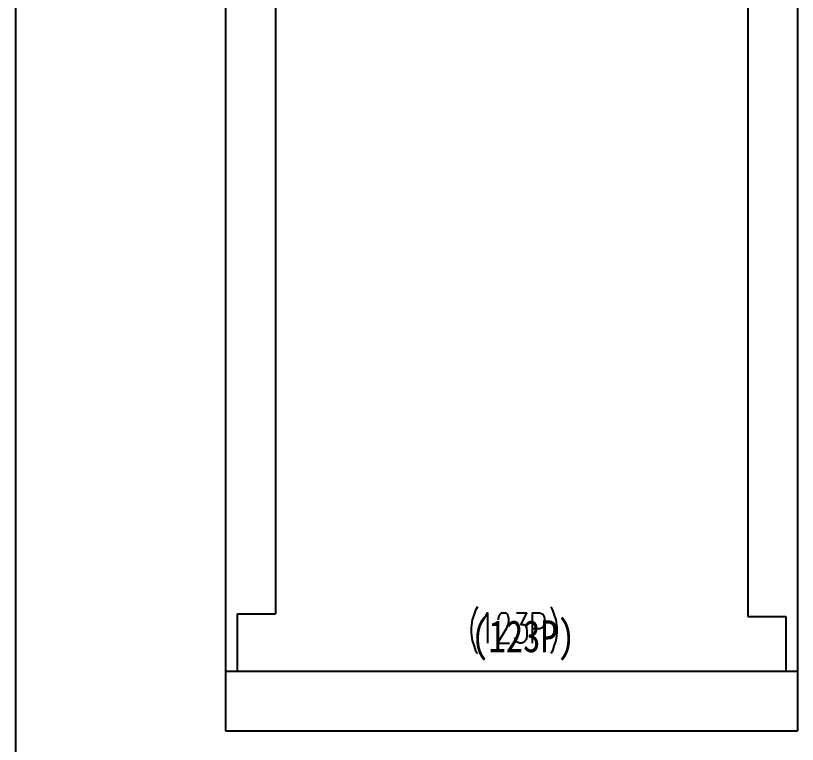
# Model space of a CAD drawing. Header units: metres. Extents: x 17 to 1264, y 17 to 859.
# Drawn here: x 87.8 to 328.8, y 213.4 to 437.8 of the extents above; entities that cross this region are included whole.
import ezdxf

# ---------------------------------------------------------------- set-up
doc = ezdxf.new("R2010")
doc.units = ezdxf.units.M
for name, color, linetype in [('LINES', 7, 'Continuous'), ('POLYLINES', 4, 'Continuous'), ('TEXTS', 3, 'Continuous')]:
    doc.layers.add(name, color=color, linetype=linetype)

msp = doc.modelspace()

# ---------------------------------------------------------------- linework, layer by layer
at = {"layer": 'LINES'}
for p, q in [((87.76, 830.45), (87.76, 45.22)), ((152.49, 805.39), (152.49, 217.58)), ((328.75, 805.39), (328.75, 217.58)), ((167.9, 765.07), (167.9, 253.58)), ((313.48, 764.21), (313.48, 252.72)), ((156.09, 253.58), (167.9, 253.58)), ((156.09, 253.58), (156.09, 235.87)), ((313.48, 252.72), (325.15, 252.72)), ((325.15, 252.72), (325.15, 235.87)), ((152.49, 235.87), (328.75, 235.87)), ((152.49, 217.58), (328.75, 217.58))]:
    msp.add_line(p, q, dxfattribs=at)
at = {"layer": 'POLYLINES'}
for points in [[(230.11, 255.74), (229.53, 254.74), (229.1, 253.44), (228.52, 251.71), (228.23, 249.41), (228.23, 247.68), (228.52, 245.38), (229.1, 243.65), (229.53, 242.21), (230.11, 241.34)], [(252.71, 255.74), (253.29, 254.74), (253.72, 253.44), (254.3, 251.71), (254.59, 249.41), (254.59, 247.68), (254.3, 245.38), (253.72, 243.65), (253.29, 242.21), (252.71, 241.34)], [(231.98, 252.14), (232.55, 252.58), (233.27, 253.87), (233.27, 244.51)], [(236.59, 251.71), (236.59, 252.14), (236.87, 253.01), (237.16, 253.44), (237.59, 253.87), (238.75, 253.87), (239.32, 253.44), (239.47, 253.01), (239.75, 252.14), (239.75, 251.14), (239.47, 250.27), (239.03, 248.98), (236.3, 244.51), (240.04, 244.51)], [(242.2, 253.87), (245.23, 253.87), (243.5, 250.27), (244.36, 250.27), (244.94, 249.84), (245.23, 249.41), (245.37, 248.11), (245.37, 247.1), (245.23, 245.81), (244.65, 244.94), (243.79, 244.51), (243.07, 244.51), (242.2, 244.94), (241.91, 245.38), (241.63, 246.24)], [(247.1, 244.51), (247.1, 253.87), (249.4, 253.87), (250.27, 253.44), (250.55, 253.01), (250.84, 252.14), (250.84, 250.7), (250.55, 249.84), (250.27, 249.41), (249.4, 248.98), (247.1, 248.98)]]:
    msp.add_lwpolyline(points, dxfattribs=at)

# ---------------------------------------------------------------- texts
at = {"layer": 'TEXTS', "width": 0.795233}
msp.add_text('(123P)', height=9.85, dxfattribs=at).set_placement((228.23, 241.75))

doc.saveas('drawing.dxf')
